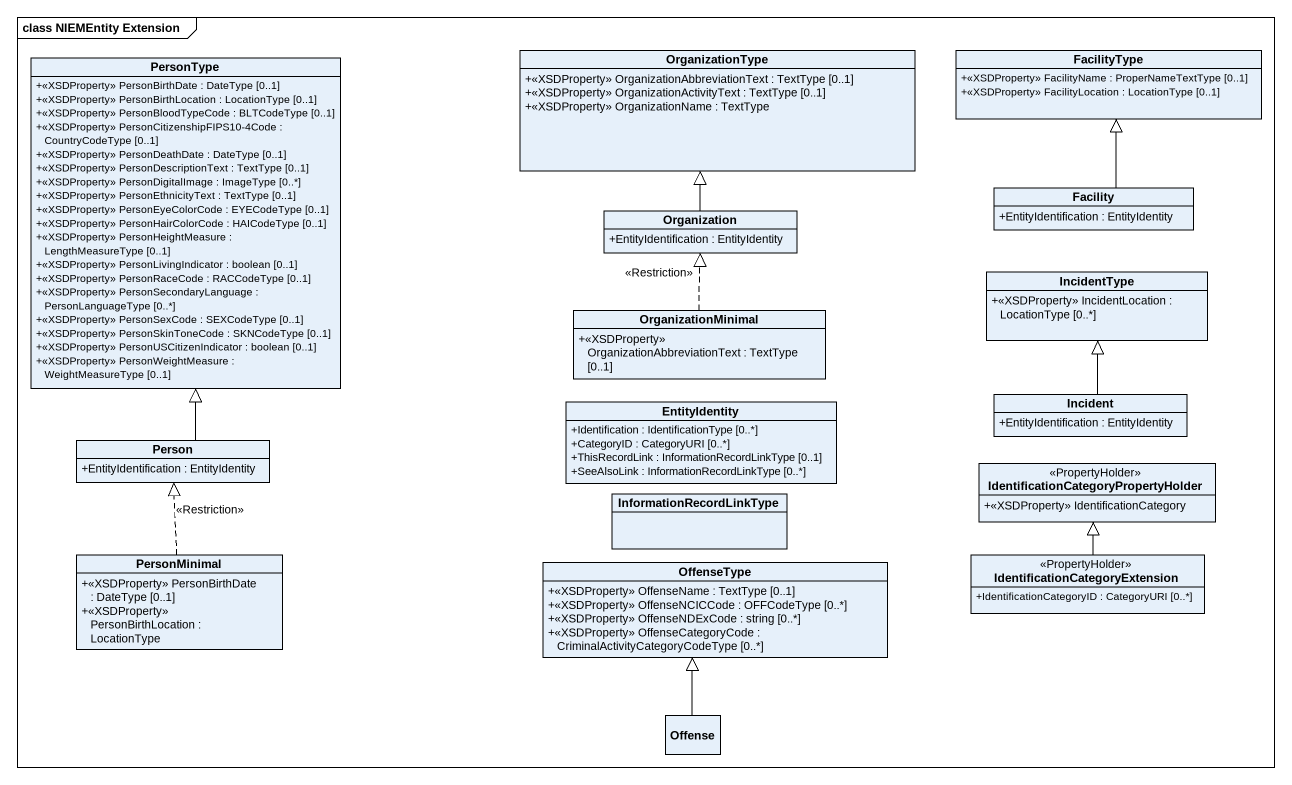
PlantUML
@startuml
mainframe class NIEMEntity Extension
hide circle
hide empty members
skinparam classAttributeIconSize 0
class PersonType {
  +<<XSDProperty>> PersonBirthDate : DateType [0..1]
  +<<XSDProperty>> PersonBirthLocation : LocationType [0..1]
  +<<XSDProperty>> PersonBloodTypeCode : BLTCodeType [0..1]
  +<<XSDProperty>> PersonCitizenshipFIPS10-4Code : CountryCodeType [0..1]
  +<<XSDProperty>> PersonDeathDate : DateType [0..1]
  +<<XSDProperty>> PersonDescriptionText : TextType [0..1]
  +<<XSDProperty>> PersonDigitalImage : ImageType [0..*]
  +<<XSDProperty>> PersonEthnicityText : TextType [0..1]
  +<<XSDProperty>> PersonEyeColorCode : EYECodeType [0..1]
  +<<XSDProperty>> PersonHairColorCode : HAICodeType [0..1]
  +<<XSDProperty>> PersonHeightMeasure : LengthMeasureType [0..1]
  +<<XSDProperty>> PersonLivingIndicator : boolean [0..1]
  +<<XSDProperty>> PersonRaceCode : RACCodeType [0..1]
  +<<XSDProperty>> PersonSecondaryLanguage : PersonLanguageType [0..*]
  +<<XSDProperty>> PersonSexCode : SEXCodeType [0..1]
  +<<XSDProperty>> PersonSkinToneCode : SKNCodeType [0..1]
  +<<XSDProperty>> PersonUSCitizenIndicator : boolean [0..1]
  +<<XSDProperty>> PersonWeightMeasure : WeightMeasureType [0..1]
}
class OrganizationType {
  +<<XSDProperty>> OrganizationAbbreviationText : TextType [0..1]
  +<<XSDProperty>> OrganizationActivityText : TextType [0..1]
  +<<XSDProperty>> OrganizationName : TextType
}
class FacilityType {
  +<<XSDProperty>> FacilityName : ProperNameTextType [0..1]
  +<<XSDProperty>> FacilityLocation : LocationType [0..1]
}
class Facility {
  +EntityIdentification : EntityIdentity
}
class Organization {
  +EntityIdentification : EntityIdentity
}
class IncidentType {
  +<<XSDProperty>> IncidentLocation : LocationType [0..*]
}
class OrganizationMinimal {
  +<<XSDProperty>> OrganizationAbbreviationText : TextType [0..1]
}
class EntityIdentity {
  +Identification : IdentificationType [0..*]
  +CategoryID : CategoryURI [0..*]
  +ThisRecordLink : InformationRecordLinkType [0..1]
  +SeeAlsoLink : InformationRecordLinkType [0..*]
}
class Incident {
  +EntityIdentification : EntityIdentity
}
class "Person" as Person_ {
  +EntityIdentification : EntityIdentity
}
class "IdentificationCategoryPropertyHolder" as IdentificationCategoryProper <<PropertyHolder>> {
  +<<XSDProperty>> IdentificationCategory
}
class InformationRecordLinkType
class PersonMinimal {
  +<<XSDProperty>> PersonBirthDate : DateType [0..1]
  +<<XSDProperty>> PersonBirthLocation : LocationType
}
class OffenseType {
  +<<XSDProperty>> OffenseName : TextType [0..1]
  +<<XSDProperty>> OffenseNCICCode : OFFCodeType [0..*]
  +<<XSDProperty>> OffenseNDExCode : string [0..*]
  +<<XSDProperty>> OffenseCategoryCode : CriminalActivityCategoryCodeType [0..*]
}
class "IdentificationCategoryExtension" as IdentificationCategoryExtens <<PropertyHolder>> {
  +IdentificationCategoryID : CategoryURI [0..*]
}
class Offense
Facility -up-|> FacilityType
Organization -up-|> OrganizationType
OrganizationMinimal .up.|> Organization : <<Restriction>>
Incident -up-|> IncidentType
Person_ -up-|> PersonType
PersonMinimal .up.|> Person_ : <<Restriction>>
IdentificationCategoryExtens -up-|> IdentificationCategoryProper
Offense -up-|> OffenseType
@enduml
